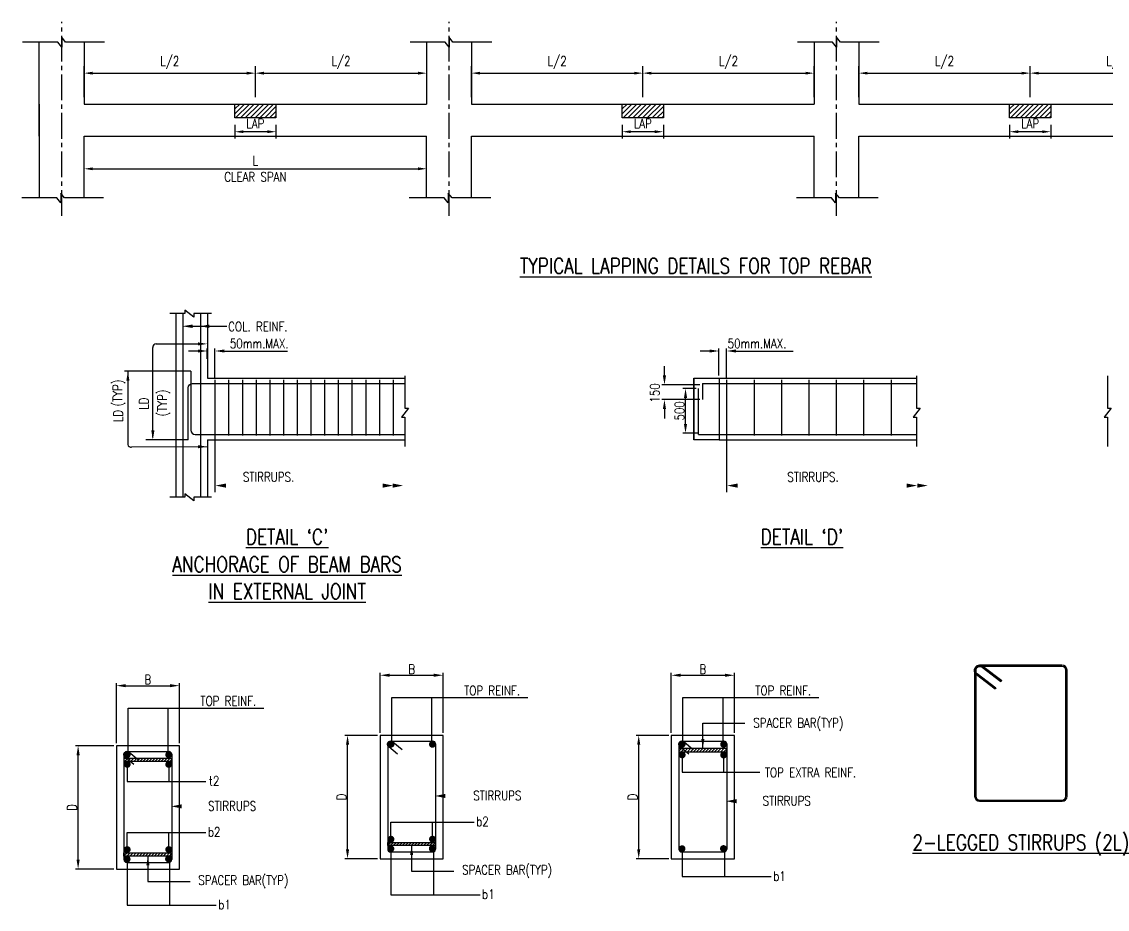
# Model space of a CAD drawing. Extents: x 455722 to 1142355, y -625363 to -272741.
# Drawn here: x 515685 to 547374, y -333643 to -307737 of the extents above; entities that cross this region are included whole.
import ezdxf
from ezdxf.enums import TextEntityAlignment as Align

# ---------------------------------------------------------------- set-up
doc = ezdxf.new("R2010")
doc.units = 0
doc.header["$LTSCALE"] = 500
doc.header["$MEASUREMENT"] = 0
doc.linetypes.add('CENTER2', pattern=[1.125, 0.75, -0.125, 0.125, -0.125])
doc.layers.get('DEFPOINTS').update_dxf_attribs({"color": 4})
for name, color, linetype in [('BEAM', 4, 'Continuous'), ('BRAKE LINE', 8, 'Continuous'), ('col & circal', 8, 'CENTER2'), ('CUTOUT2', 9, 'Continuous'), ('DIM', 5, 'Continuous'), ('DIM1', 5, 'Continuous'), ('LINK', 2, 'Continuous'), ('MISC', 5, 'Continuous'), ('S-CONCRET LINE', 4, 'Continuous'), ('S-DIM-1', 5, 'Continuous'), ('S-REINFORCEMENT', 6, 'Continuous'), ('S-TEXT-1', 4, 'Continuous'), ('S-TITLE', 6, 'Continuous'), ('STIRRUPS', 2, 'Continuous')]:
    doc.layers.add(name, color=color, linetype=linetype)
doc.styles.add('ROMANS', font='r.shx', dxfattribs={"width": 0.8, "height": 275, "bigfont": 'bigfont.shx'})
doc.styles.add('ROMENT', font='r.shx', dxfattribs={"bigfont": 'bigfont.shx'})
doc.dimstyles.new('Copy of INT2TIMES', dxfattribs={"dimtxt": 300, "dimasz": 275, "dimexe": 75, "dimexo": 75, "dimgap": 40, "dimtad": 1, "dimdec": 0, "dimlfac": 0.5, "dimrnd": 5, "dimzin": 0, "dimdsep": 46, "dimtxsty": 'ROMANS', "dimcen": -1, "dimclrd": 5, "dimclre": 5, "dimclrt": 4, "dimadec": 0, "dimazin": 0, "dimtfac": 1, "dimtdec": 0, "dimtix": 1, "dimtofl": 0, "dimtmove": 2, "dimatfit": 3, "dimfxl": 0, "dimtolj": 1, "dimtzin": 0, "dimarcsym": 0})
doc.dimstyles.new('dim100', dxfattribs={"dimtxt": 250, "dimasz": 250, "dimexe": 200, "dimexo": 200, "dimgap": 100, "dimtad": 1, "dimdec": 0, "dimzin": 0, "dimdsep": 46, "dimtxsty": 'ROMANS', "dimcen": 0, "dimclrd": 5, "dimclre": 5, "dimclrt": 4, "dimadec": 0, "dimazin": 0, "dimtfac": 1, "dimtdec": 0, "dimtix": 1, "dimtofl": 0, "dimtmove": 2, "dimatfit": 3, "dimfxl": 0, "dimtolj": 1, "dimtzin": 0, "dimlwd": -1, "dimlwe": -1, "dimarcsym": 0})
pattern_1 = [(45, (-40726.07, -202673.31), (-44.194174, 44.194174), [])]

# ---------------------------------------------------------------- blocks, each defined once
blk = doc.blocks.new('*D17')
at = {"layer": 'DEFPOINTS', "color": 0, "ltscale": 2, "transparency": 16777216}
for p in [(521325, -317348), (521103, -317650), (521325, -318194)]:
    blk.add_point(p, dxfattribs=at)
at = {"layer": 'DIM', "color": 5, "lineweight": -2, "ltscale": 2, "transparency": 16777216}
for p, q in [((520828, -317348), (520553, -317348)), ((521103, -317575), (521103, -317273)), ((521325, -318119), (521325, -317273)), ((521600, -317348), (521875, -317348))]:
    blk.add_line(p, q, dxfattribs=at)
at = {"layer": 'DIM', "color": 5, "ltscale": 2, "transparency": 16777216}
for points in [[(520828, -317303), (520828, -317394), (521103, -317348)], [(521600, -317303), (521600, -317394), (521325, -317348)]]:
    blk.add_solid(points, dxfattribs=at)
at = {"layer": 'DIM', "color": 4, "ltscale": 2, "transparency": 16777216, "insert": (522618, -317130), "char_height": 275, "attachment_point": 5, "style": 'ROMANS'}
blk.add_mtext('\\A1;50mm.MAX.', dxfattribs=at)
blk = doc.blocks.new('*D37')
at = {"layer": 'DEFPOINTS', "color": 0, "ltscale": 2, "transparency": 16777216}
for p in [(536261, -317348), (536039, -318141), (536261, -318194)]:
    blk.add_point(p, dxfattribs=at)
at = {"layer": 'DIM', "color": 5, "lineweight": -2, "ltscale": 2, "transparency": 16777216}
for p, q in [((535764, -317348), (535489, -317348)), ((536039, -318066), (536039, -317273)), ((536261, -318119), (536261, -317273)), ((536536, -317348), (536811, -317348))]:
    blk.add_line(p, q, dxfattribs=at)
at = {"layer": 'DIM', "color": 5, "ltscale": 2, "transparency": 16777216}
for points in [[(535764, -317303), (535764, -317394), (536039, -317348)], [(536536, -317303), (536536, -317394), (536261, -317348)]]:
    blk.add_solid(points, dxfattribs=at)
at = {"layer": 'DIM', "color": 4, "ltscale": 2, "transparency": 16777216, "insert": (537150, -317130), "char_height": 275, "attachment_point": 5, "style": 'ROMANS'}
blk.add_mtext('\\A1;50mm.MAX.', dxfattribs=at)
blk = doc.blocks.new('*D38')
at = {"layer": 'DEFPOINTS', "color": 0, "ltscale": 2, "transparency": 16777216}
for p in [(534447, -318336), (535559, -318336), (535559, -318768)]:
    blk.add_point(p, dxfattribs=at)
at = {"layer": 'DIM', "color": 5, "lineweight": -2, "ltscale": 2, "transparency": 16777216}
for p, q in [((534447, -318061), (534447, -317786)), ((535484, -318336), (534372, -318336)), ((535484, -318768), (534372, -318768)), ((534447, -319043), (534447, -319318))]:
    blk.add_line(p, q, dxfattribs=at)
at = {"layer": 'DIM', "color": 5, "ltscale": 2, "transparency": 16777216}
for points in [[(534401, -318061), (534493, -318061), (534447, -318336)], [(534401, -319043), (534493, -319043), (534447, -318768)]]:
    blk.add_solid(points, dxfattribs=at)
at = {"layer": 'DIM', "color": 4, "ltscale": 2, "transparency": 16777216, "insert": (534165, -318575), "char_height": 275, "attachment_point": 5, "rotation": 90, "style": 'ROMANS'}
blk.add_mtext('\\A1;{150}', dxfattribs=at)
blk = doc.blocks.new('*D39')
at = {"layer": 'DEFPOINTS', "color": 0, "ltscale": 2, "transparency": 16777216}
for p in [(535062, -318442), (535445, -318442), (535484, -319749)]:
    blk.add_point(p, dxfattribs=at)
at = {"layer": 'DIM', "color": 5, "lineweight": -2, "ltscale": 2, "transparency": 16777216}
for p, q in [((535370, -318442), (534987, -318442)), ((535062, -319474), (535062, -318717)), ((535409, -319749), (534987, -319749))]:
    blk.add_line(p, q, dxfattribs=at)
at = {"layer": 'DIM', "color": 5, "ltscale": 2, "transparency": 16777216}
for points in [[(535016, -318717), (535108, -318717), (535062, -318442)], [(535016, -319474), (535108, -319474), (535062, -319749)]]:
    blk.add_solid(points, dxfattribs=at)
at = {"layer": 'DIM', "color": 4, "ltscale": 2, "transparency": 16777216, "insert": (534885, -319096), "char_height": 275, "attachment_point": 5, "rotation": 90, "style": 'ROMANS'}
blk.add_mtext('\\A1;{500}', dxfattribs=at)
blk = doc.blocks.new('*D46')
at = {"layer": 'DEFPOINTS', "color": 0, "ltscale": 2, "transparency": 16777216}
for p in [(520288, -327116), (518448, -328870), (520288, -328870)]:
    blk.add_point(p, dxfattribs=at)
at = {"layer": 'DIM', "color": 5, "lineweight": -2, "ltscale": 2, "transparency": 16777216}
for p, q in [((518448, -328795), (518448, -327041)), ((518723, -327116), (520013, -327116)), ((520288, -328795), (520288, -327041))]:
    blk.add_line(p, q, dxfattribs=at)
at = {"layer": 'DIM', "color": 5, "ltscale": 2, "transparency": 16777216}
for points in [[(518723, -327070), (518723, -327161), (518448, -327116)], [(520013, -327070), (520013, -327161), (520288, -327116)]]:
    blk.add_solid(points, dxfattribs=at)
at = {"layer": 'DIM', "color": 4, "ltscale": 2, "transparency": 16777216, "insert": (519368, -326938), "char_height": 275, "attachment_point": 5, "style": 'ROMANS'}
blk.add_mtext('\\A1;B', dxfattribs=at)
blk = doc.blocks.new('*D48')
at = {"layer": 'DEFPOINTS', "color": 0, "ltscale": 2, "transparency": 16777216}
for p in [(517331, -328870), (518448, -328870), (518448, -332470)]:
    blk.add_point(p, dxfattribs=at)
at = {"layer": 'DIM', "color": 5, "lineweight": -2, "ltscale": 2, "transparency": 16777216}
for p, q in [((518373, -328870), (517256, -328870)), ((517331, -332195), (517331, -329145)), ((518373, -332470), (517256, -332470))]:
    blk.add_line(p, q, dxfattribs=at)
at = {"layer": 'DIM', "color": 5, "ltscale": 2, "transparency": 16777216}
for points in [[(517285, -329145), (517377, -329145), (517331, -328870)], [(517285, -332195), (517377, -332195), (517331, -332470)]]:
    blk.add_solid(points, dxfattribs=at)
at = {"layer": 'DIM', "color": 4, "ltscale": 2, "transparency": 16777216, "insert": (517153, -330670), "char_height": 275, "attachment_point": 5, "rotation": 90, "style": 'ROMANS'}
blk.add_mtext('\\A1;D', dxfattribs=at)
blk = doc.blocks.new('*D82')
at = {"layer": 'DEFPOINTS', "color": 0, "ltscale": 2, "transparency": 16777216}
for p in [(527987, -326812), (526147, -328567), (527987, -328567)]:
    blk.add_point(p, dxfattribs=at)
at = {"layer": 'DIM', "color": 5, "lineweight": -2, "ltscale": 2, "transparency": 16777216}
for p, q in [((526147, -328492), (526147, -326737)), ((526422, -326812), (527712, -326812)), ((527987, -328492), (527987, -326737))]:
    blk.add_line(p, q, dxfattribs=at)
at = {"layer": 'DIM', "color": 5, "ltscale": 2, "transparency": 16777216}
for points in [[(526422, -326766), (526422, -326858), (526147, -326812)], [(527712, -326766), (527712, -326858), (527987, -326812)]]:
    blk.add_solid(points, dxfattribs=at)
at = {"layer": 'DIM', "color": 4, "ltscale": 2, "transparency": 16777216, "insert": (527067, -326635), "char_height": 275, "attachment_point": 5, "style": 'ROMANS'}
blk.add_mtext('\\A1;B', dxfattribs=at)
blk = doc.blocks.new('*D83')
at = {"layer": 'DEFPOINTS', "color": 0, "ltscale": 2, "transparency": 16777216}
for p in [(525196, -328567), (526147, -328567), (526147, -332167)]:
    blk.add_point(p, dxfattribs=at)
at = {"layer": 'DIM', "color": 5, "lineweight": -2, "ltscale": 2, "transparency": 16777216}
for p, q in [((526072, -328567), (525121, -328567)), ((525196, -331892), (525196, -328842)), ((526072, -332167), (525121, -332167))]:
    blk.add_line(p, q, dxfattribs=at)
at = {"layer": 'DIM', "color": 5, "ltscale": 2, "transparency": 16777216}
for points in [[(525150, -328842), (525242, -328842), (525196, -328567)], [(525150, -331892), (525242, -331892), (525196, -332167)]]:
    blk.add_solid(points, dxfattribs=at)
at = {"layer": 'DIM', "color": 4, "ltscale": 2, "transparency": 16777216, "insert": (525019, -330367), "char_height": 275, "attachment_point": 5, "rotation": 90, "style": 'ROMANS'}
blk.add_mtext('\\A1;D', dxfattribs=at)
blk = doc.blocks.new('*D153')
at = {"layer": 'DEFPOINTS', "color": 0, "transparency": 16777216}
for p in [(517506, -312030), (527506, -312030), (527506, -312030)]:
    blk.add_point(p, dxfattribs=at)
at = {"layer": 'S-DIM-1', "color": 5, "transparency": 16777216}
blk.add_line((517756, -312030), (527256, -312030), dxfattribs=at)
for points in [[(517756, -311988), (517756, -312071), (517506, -312030)], [(527256, -311988), (527256, -312071), (527506, -312030)]]:
    blk.add_solid(points, dxfattribs=at)
at = {"layer": 'S-DIM-1', "color": 4, "transparency": 16777216, "char_height": 275, "attachment_point": 5, "style": 'ROMANS'}
for s, insert in [('\\A1;L', (522506, -311792)), ('\\A1;CLEAR SPAN', (522506, -312267))]:
    blk.add_mtext(s, dxfattribs=dict(at, insert=insert))
blk = doc.blocks.new('*D154')
at = {"layer": 'DEFPOINTS', "color": 0, "transparency": 16777216}
for p in [(522506, -309238), (517506, -310142), (522506, -310142)]:
    blk.add_point(p, dxfattribs=at)
at = {"layer": 'S-DIM-1', "color": 5, "transparency": 16777216}
for p, q in [((517506, -309942), (517506, -309038)), ((517756, -309238), (522256, -309238)), ((522506, -309942), (522506, -309038))]:
    blk.add_line(p, q, dxfattribs=at)
for points in [[(517756, -309197), (517756, -309280), (517506, -309238)], [(522256, -309197), (522256, -309280), (522506, -309238)]]:
    blk.add_solid(points, dxfattribs=at)
at = {"layer": 'S-DIM-1', "color": 4, "transparency": 16777216, "insert": (520006, -308929), "char_height": 275, "attachment_point": 5, "style": 'ROMANS'}
blk.add_mtext('\\A1;L/2', dxfattribs=at)
blk = doc.blocks.new('*D155')
at = {"layer": 'DEFPOINTS', "color": 0, "transparency": 16777216}
for p in [(527506, -309238), (522506, -310142), (527506, -310142)]:
    blk.add_point(p, dxfattribs=at)
at = {"layer": 'S-DIM-1', "color": 5, "transparency": 16777216}
for p, q in [((522506, -309942), (522506, -309038)), ((522756, -309238), (527256, -309238)), ((527506, -309942), (527506, -309038))]:
    blk.add_line(p, q, dxfattribs=at)
for points in [[(522756, -309197), (522756, -309280), (522506, -309238)], [(527256, -309197), (527256, -309280), (527506, -309238)]]:
    blk.add_solid(points, dxfattribs=at)
at = {"layer": 'S-DIM-1', "color": 4, "transparency": 16777216, "insert": (525006, -308929), "char_height": 275, "attachment_point": 5, "style": 'ROMANS'}
blk.add_mtext('\\A1;L/2', dxfattribs=at)
blk = doc.blocks.new('*D156')
at = {"layer": 'DEFPOINTS', "color": 0, "transparency": 16777216}
for p in [(533815, -309238), (528815, -310142), (533815, -310142)]:
    blk.add_point(p, dxfattribs=at)
at = {"layer": 'S-DIM-1', "color": 5, "transparency": 16777216}
for p, q in [((528815, -309942), (528815, -309038)), ((529065, -309238), (533565, -309238)), ((533815, -309942), (533815, -309038))]:
    blk.add_line(p, q, dxfattribs=at)
for points in [[(529065, -309197), (529065, -309280), (528815, -309238)], [(533565, -309197), (533565, -309280), (533815, -309238)]]:
    blk.add_solid(points, dxfattribs=at)
at = {"layer": 'S-DIM-1', "color": 4, "transparency": 16777216, "insert": (531315, -308929), "char_height": 275, "attachment_point": 5, "style": 'ROMANS'}
blk.add_mtext('\\A1;L/2', dxfattribs=at)
blk = doc.blocks.new('*D157')
at = {"layer": 'DEFPOINTS', "color": 0, "transparency": 16777216}
for p in [(538815, -309238), (533815, -310142), (538815, -310142)]:
    blk.add_point(p, dxfattribs=at)
at = {"layer": 'S-DIM-1', "color": 5, "transparency": 16777216}
for p, q in [((533815, -309942), (533815, -309038)), ((534065, -309238), (538565, -309238)), ((538815, -309942), (538815, -309038))]:
    blk.add_line(p, q, dxfattribs=at)
for points in [[(534065, -309197), (534065, -309280), (533815, -309238)], [(538565, -309197), (538565, -309280), (538815, -309238)]]:
    blk.add_solid(points, dxfattribs=at)
at = {"layer": 'S-DIM-1', "color": 4, "transparency": 16777216, "insert": (536315, -308929), "char_height": 275, "attachment_point": 5, "style": 'ROMANS'}
blk.add_mtext('\\A1;L/2', dxfattribs=at)
blk = doc.blocks.new('*D158')
at = {"layer": 'DEFPOINTS', "color": 0, "transparency": 16777216}
for p in [(545123, -309238), (540123, -310142), (545123, -310142)]:
    blk.add_point(p, dxfattribs=at)
at = {"layer": 'S-DIM-1', "color": 5, "transparency": 16777216}
for p, q in [((540123, -309942), (540123, -309038)), ((540373, -309238), (544873, -309238)), ((545123, -309942), (545123, -309038))]:
    blk.add_line(p, q, dxfattribs=at)
for points in [[(540373, -309197), (540373, -309280), (540123, -309238)], [(544873, -309197), (544873, -309280), (545123, -309238)]]:
    blk.add_solid(points, dxfattribs=at)
at = {"layer": 'S-DIM-1', "color": 4, "transparency": 16777216, "insert": (542623, -308929), "char_height": 275, "attachment_point": 5, "style": 'ROMANS'}
blk.add_mtext('\\A1;L/2', dxfattribs=at)
blk = doc.blocks.new('*D159')
at = {"layer": 'DEFPOINTS', "color": 0, "transparency": 16777216}
for p in [(550123, -309238), (545123, -310142), (550123, -310142)]:
    blk.add_point(p, dxfattribs=at)
at = {"layer": 'S-DIM-1', "color": 5, "transparency": 16777216}
for p, q in [((545123, -309942), (545123, -309038)), ((545373, -309238), (549873, -309238)), ((550123, -309942), (550123, -309038))]:
    blk.add_line(p, q, dxfattribs=at)
for points in [[(545373, -309197), (545373, -309280), (545123, -309238)], [(549873, -309197), (549873, -309280), (550123, -309238)]]:
    blk.add_solid(points, dxfattribs=at)
at = {"layer": 'S-DIM-1', "color": 4, "transparency": 16777216, "insert": (547623, -308929), "char_height": 275, "attachment_point": 5, "style": 'ROMANS'}
blk.add_mtext('\\A1;L/2', dxfattribs=at)
blk = doc.blocks.new('*D164')
at = {"layer": 'DEFPOINTS', "color": 0, "transparency": 16777216}
for p in [(521906, -310543), (523106, -310543), (521906, -310948)]:
    blk.add_point(p, dxfattribs=at)
at = {"layer": 'S-DIM-1', "color": 5, "transparency": 16777216}
for p, q in [((521906, -310743), (521906, -311148)), ((523106, -310743), (523106, -311148)), ((522856, -310948), (522156, -310948))]:
    blk.add_line(p, q, dxfattribs=at)
for points in [[(522156, -310906), (522156, -310989), (521906, -310948)], [(522856, -310906), (522856, -310989), (523106, -310948)]]:
    blk.add_solid(points, dxfattribs=at)
at = {"layer": 'S-DIM-1', "color": 4, "transparency": 16777216, "insert": (522506, -310710), "char_height": 275, "attachment_point": 5, "style": 'ROMANS'}
blk.add_mtext('\\A1;LAP', dxfattribs=at)
blk = doc.blocks.new('*D165')
at = {"layer": 'DEFPOINTS', "color": 0, "transparency": 16777216}
for p in [(533215, -310543), (534415, -310543), (533215, -310948)]:
    blk.add_point(p, dxfattribs=at)
at = {"layer": 'S-DIM-1', "color": 5, "transparency": 16777216}
for p, q in [((533215, -310743), (533215, -311148)), ((534415, -310743), (534415, -311148)), ((534165, -310948), (533465, -310948))]:
    blk.add_line(p, q, dxfattribs=at)
for points in [[(533465, -310906), (533465, -310989), (533215, -310948)], [(534165, -310906), (534165, -310989), (534415, -310948)]]:
    blk.add_solid(points, dxfattribs=at)
at = {"layer": 'S-DIM-1', "color": 4, "transparency": 16777216, "insert": (533815, -310710), "char_height": 275, "attachment_point": 5, "style": 'ROMANS'}
blk.add_mtext('\\A1;LAP', dxfattribs=at)
blk = doc.blocks.new('*D166')
at = {"layer": 'DEFPOINTS', "color": 0, "transparency": 16777216}
for p in [(544523, -310543), (545723, -310543), (544523, -310948)]:
    blk.add_point(p, dxfattribs=at)
at = {"layer": 'S-DIM-1', "color": 5, "transparency": 16777216}
for p, q in [((544523, -310743), (544523, -311148)), ((545723, -310743), (545723, -311148)), ((545473, -310948), (544773, -310948))]:
    blk.add_line(p, q, dxfattribs=at)
for points in [[(544773, -310906), (544773, -310989), (544523, -310948)], [(545473, -310906), (545473, -310989), (545723, -310948)]]:
    blk.add_solid(points, dxfattribs=at)
at = {"layer": 'S-DIM-1', "color": 4, "transparency": 16777216, "insert": (545123, -310710), "char_height": 275, "attachment_point": 5, "style": 'ROMANS'}
blk.add_mtext('\\A1;LAP', dxfattribs=at)
blk = doc.blocks.new('*D215')
at = {"layer": 'DEFPOINTS', "color": 0, "ltscale": 2, "transparency": 16777216}
for p in [(536487, -326812), (534647, -328567), (536487, -328567)]:
    blk.add_point(p, dxfattribs=at)
at = {"layer": 'DIM', "color": 5, "lineweight": -2, "ltscale": 2, "transparency": 16777216}
for p, q in [((534647, -328492), (534647, -326737)), ((534922, -326812), (536212, -326812)), ((536487, -328492), (536487, -326737))]:
    blk.add_line(p, q, dxfattribs=at)
at = {"layer": 'DIM', "color": 5, "ltscale": 2, "transparency": 16777216}
for points in [[(534922, -326766), (534922, -326858), (534647, -326812)], [(536212, -326766), (536212, -326858), (536487, -326812)]]:
    blk.add_solid(points, dxfattribs=at)
at = {"layer": 'DIM', "color": 4, "ltscale": 2, "transparency": 16777216, "insert": (535567, -326635), "char_height": 275, "attachment_point": 5, "style": 'ROMANS'}
blk.add_mtext('\\A1;B', dxfattribs=at)
blk = doc.blocks.new('*D216')
at = {"layer": 'DEFPOINTS', "color": 0, "ltscale": 2, "transparency": 16777216}
for p in [(533696, -328567), (534647, -328567), (534647, -332167)]:
    blk.add_point(p, dxfattribs=at)
at = {"layer": 'DIM', "color": 5, "lineweight": -2, "ltscale": 2, "transparency": 16777216}
for p, q in [((534572, -328567), (533621, -328567)), ((533696, -331892), (533696, -328842)), ((534572, -332167), (533621, -332167))]:
    blk.add_line(p, q, dxfattribs=at)
at = {"layer": 'DIM', "color": 5, "ltscale": 2, "transparency": 16777216}
for points in [[(533650, -328842), (533742, -328842), (533696, -328567)], [(533650, -331892), (533742, -331892), (533696, -332167)]]:
    blk.add_solid(points, dxfattribs=at)
at = {"layer": 'DIM', "color": 4, "ltscale": 2, "transparency": 16777216, "insert": (533519, -330367), "char_height": 275, "attachment_point": 5, "rotation": 90, "style": 'ROMANS'}
blk.add_mtext('\\A1;D', dxfattribs=at)

msp = doc.modelspace()

# ---------------------------------------------------------------- hatches: boundary and pattern name
h = msp.add_hatch()
h.set_pattern_fill('ANSI31', color=256, scale=500, style=0)
h.set_pattern_definition(pattern_1)
h.paths.add_polyline_path([(520071.6, -329233.001), (518676.217, -329233.001), (518676.217, -329329.235), (520071.6, -329329.235)])
h = msp.add_hatch()
h.set_pattern_fill('ANSI31', color=256, scale=500, style=0)
h.set_pattern_definition([(45, (-31439.81, -202370.03), (-44.194174, 44.194174), [])])
h.paths.add_polyline_path([(536264.883, -329044.161), (534869.5, -329044.161), (534869.5, -328947.927), (536264.883, -328947.927)])
h = msp.add_hatch()
h.set_pattern_fill('ANSI31', color=256, scale=500, style=0)
h.set_pattern_definition([(45, (-39939.87, -202370.03), (-44.194174, 44.194174), [])])
h.paths.add_polyline_path([(527764.819, -331689.162), (526369.435, -331689.162), (526369.435, -331785.396), (527764.819, -331785.396)])
h = msp.add_hatch()
h.set_pattern_fill('ANSI31', color=256, scale=500, style=0)
h.set_pattern_definition(pattern_1)
h.paths.add_polyline_path([(520065.62, -331992.442), (518670.236, -331992.442), (518670.236, -332088.677), (520065.62, -332088.677)])
at = {"layer": 'BEAM'}
h = msp.add_hatch(dxfattribs=at)
h.set_pattern_fill('ANSI31', color=253, scale=800, style=0)
h.set_pattern_definition([(45, (-5129850.76, 1956990.22), (-70.7106781, 70.7106781), [])])
h.paths.add_polyline_path([(521905.774, -310141.651), (521905.774, -310542.762), (523105.774, -310542.762), (523105.774, -310141.651)])
h = msp.add_hatch(dxfattribs=at)
h.set_pattern_fill('ANSI31', color=253, scale=800, style=0)
h.set_pattern_definition([(45, (-5118542, 1956990.22), (-70.7106781, 70.7106781), [])])
h.paths.add_polyline_path([(533214.537, -310141.651), (533214.537, -310542.762), (534414.537, -310542.762), (534414.537, -310141.651)])
h = msp.add_hatch(dxfattribs=at)
h.set_pattern_fill('ANSI31', color=253, scale=800, style=0)
h.set_pattern_definition([(45, (-5107233.24, 1956990.22), (-70.7106781, 70.7106781), [])])
h.paths.add_polyline_path([(544523.301, -310141.651), (544523.301, -310542.762), (545723.301, -310542.762), (545723.301, -310141.651)])

# ---------------------------------------------------------------- linework, layer by layer
for points in [[(518676.217, -329233.001), (520071.6, -329233.001), (520071.6, -329329.235), (518676.217, -329329.235)], [(534869.5, -329044.161), (536264.883, -329044.161), (536264.883, -328947.927), (534869.5, -328947.927)], [(526369.435, -331689.162), (527764.819, -331689.162), (527764.819, -331785.396), (526369.435, -331785.396)], [(518670.236, -331992.442), (520065.62, -331992.442), (520065.62, -332088.677), (518670.236, -332088.677)]]:
    msp.add_lwpolyline(points, close=True)
at = {"layer": 'BEAM', "elevation": 0}
for points in [[(521905.774, -310141.651), (523105.774, -310141.651), (523105.774, -310542.762), (521905.774, -310542.762)], [(533214.537, -310141.651), (534414.537, -310141.651), (534414.537, -310542.762), (533214.537, -310542.762)], [(544523.301, -310141.651), (545723.301, -310141.651), (545723.301, -310542.762), (544523.301, -310542.762)], [(535309.364, -318140.844), (536039.364, -318140.844), (536039.364, -319940.844), (535309.364, -319940.844)]]:
    msp.add_lwpolyline(points, close=True, dxfattribs=at)
at = {"layer": 'BRAKE LINE', "ltscale": 2, "elevation": 0}
for points in [[(521225.54, -316251.191), (520705.435, -316251.191), (520705.435, -316357.55), (520443.348, -316153.013), (520443.348, -316251.191), (520007.518, -316251.191)], [(526872.725, -318069.179), (526872.725, -319015.519), (526979.084, -319015.519), (526774.548, -319277.606), (526872.725, -319277.606), (526872.725, -320139.67)], [(541808.61, -318069.179), (541808.61, -319015.519), (541914.969, -319015.519), (541710.432, -319277.606), (541808.61, -319277.606), (541808.61, -320139.67)], [(521225.54, -321615.643), (520705.435, -321615.643), (520705.435, -321722.002), (520443.348, -321517.465), (520443.348, -321615.643), (520007.518, -321615.643)]]:
    msp.add_lwpolyline(points, dxfattribs=at)
at = {"layer": 'col & circal', "linetype": 'CENTER2', "ltscale": 2}
for p, q in [((516851.392, -313400.819), (516851.392, -307736.694)), ((528160.155, -313400.819), (528160.155, -307736.694)), ((539468.919, -313400.819), (539468.919, -307736.694))]:
    msp.add_line(p, q, dxfattribs=at)
at = {"layer": 'CUTOUT2', "linetype": 'Continuous', "elevation": 0}
for points in [[(518098.411, -308335.756), (516963.877, -308335.732), (516851.392, -308190.133), (516851.392, -308480.056), (516736.057, -308335.732), (515711.469, -308335.765)], [(529407.175, -308335.76), (528272.64, -308335.737), (528160.155, -308190.138), (528160.155, -308480.061), (528044.82, -308335.737), (527020.233, -308335.77)], [(540715.938, -308335.756), (539581.404, -308335.732), (539468.919, -308190.133), (539468.919, -308480.056), (539353.584, -308335.732), (538328.996, -308335.765)], [(518071.658, -312881.851), (516937.124, -312881.827), (516824.639, -312736.228), (516824.639, -313026.152), (516709.304, -312881.827), (515684.716, -312881.86)], [(529380.421, -312881.856), (528245.887, -312881.832), (528133.402, -312736.233), (528133.402, -313026.156), (528018.067, -312881.832), (526993.48, -312881.865)], [(540689.185, -312881.851), (539554.651, -312881.827), (539442.166, -312736.228), (539442.166, -313026.152), (539326.831, -312881.827), (538302.243, -312881.86)]]:
    msp.add_lwpolyline(points, dxfattribs=at)
at = {"layer": 'DEFPOINTS', "color": 0, "linetype": 'ByBlock'}
for p in [(521103.48, -318140.844), (536039.364, -318140.844), (520543.48, -320140.844)]:
    msp.add_point(p, dxfattribs=at)
at = {"layer": 'DIM', "ltscale": 2}
for p, q in [((519608.176, -317140.886), (520903.48, -317140.886)), ((519513.222, -319869.143), (519508.176, -317240.886)), ((521825.277, -317348.345), (523442.549, -317348.345)), ((536761.162, -317348.345), (538200.297, -317348.345)), ((520623.48, -317940.844), (518689.285, -317940.844)), ((520543.48, -319939.844), (519308.096, -319939.844)), ((521325.277, -319810.726), (521325.277, -321469.036)), ((536261.162, -319810.726), (536261.162, -321469.036)), ((534964.621, -329136.362), (534964.621, -329635.662)), ((536175.27, -329138.44), (536175.27, -329637.739)), ((518765.358, -329412.097), (518765.358, -329911.397)), ((519976.007, -329414.175), (519976.007, -329913.474)), ((534964.621, -329635.662), (537227.246, -329635.662)), ((518765.358, -329911.397), (521061.999, -329911.397)), ((526464.557, -331596.961), (526464.557, -331097.662)), ((526464.557, -331097.662), (528893.776, -331097.662)), ((527675.206, -331594.884), (527675.206, -331095.584)), ((518765.358, -331900.241), (518765.358, -331400.942)), ((518765.358, -331400.942), (521061.999, -331400.942)), ((519976.007, -331898.164), (519976.007, -331398.865)), ((526460.877, -331824.613), (526460.877, -333217.683)), ((534960.941, -331824.613), (534960.941, -332689.183)), ((518761.677, -332127.893), (518761.677, -333520.963)), ((534960.941, -332689.183), (537565.191, -332689.183)), ((526460.877, -333217.683), (529065.127, -333217.683)), ((518761.677, -333520.963), (521365.928, -333520.963))]:
    msp.add_line(p, q, dxfattribs=at)
at = {"layer": 'DIM'}
for p, q in [((526487.164, -327465.686), (530456.341, -327465.686)), ((534987.228, -327465.686), (538956.405, -327465.686)), ((518787.965, -327768.966), (522757.141, -327768.966))]:
    msp.add_line(p, q, dxfattribs=at)
at = {"layer": 'DIM', "ltscale": 2, "elevation": 0}
for points in [[(520670.273, -316625.788), (521065.263, -316625.788)], [(521159.863, -316625.788), (521670.72, -316625.788)]]:
    msp.add_lwpolyline(points, dxfattribs=at)
at = {"layer": 'DIM', "ltscale": 2, "elevation": 0, "flags": 128}
for points in [[(526219.417, -321276.561, 122.425, 0, 0), (526525.277, -321276.561, 0, 0, 0), (526149.111, -321276.561, 0, 0, 0), (521338.395, -321276.561, 0, 122.425, 0), (521644.256, -321276.561, 0, 0, 0)], [(526511.917, -321276.561, 122.425, 0, 0), (526817.777, -321276.561, 0, 0, 0), (526441.611, -321276.561, 0, 0, 0), (521936.756, -321276.561, 0, 122.425, 0), (521936.756, -321276.561, 0, 0, 0)], [(541515.145, -321276.561, 122.425, 0, 0), (541821.005, -321276.561, 0, 0, 0), (541444.839, -321276.561, 0, 0, 0), (536274.28, -321276.561, 0, 122.425, 0), (536580.14, -321276.561, 0, 0, 0)], [(541828.145, -321276.561, 122.425, 0, 0), (542134.005, -321276.561, 0, 0, 0), (541757.839, -321276.561, 0, 0, 0), (536893.14, -321276.561, 0, 122.425, 0), (536893.14, -321276.561, 0, 0, 0)]]:
    msp.add_lwpolyline(points, format="xyseb", dxfattribs=at)
at = {"layer": 'DIM', "ltscale": 2, "flags": 128}
for points in [[(528804.101, -330335.752, 0, 0, 0), (527749.478, -330335.752, 0, 122.425, 0), (528055.338, -330335.752, 0, 0, 0)], [(537251.319, -330487.555, 0, 0, 0), (536249.542, -330487.555, 0, 122.425, 0), (536555.402, -330487.555, 0, 0, 0)], [(521061.999, -330639.033, 0, 0, 0), (520050.278, -330639.033, 0, 122.425, 0), (520356.138, -330639.033, 0, 0, 0)]]:
    msp.add_lwpolyline(points, format="xyseb", dxfattribs=at)
at = {"layer": 'DIM', "ltscale": 2}
for centre, radius, start, end in [((519608.176, -317240.886), 100, 90, 180), ((518870.326, -320063.213), 89.64, 191.2281898, 284.0600868)]:
    msp.add_arc(centre, radius, start, end, dxfattribs=at)
for points in [[(520670.273, -316675.788), (520370.273, -316625.788), (520670.273, -316575.788)], [(521159.863, -316675.788), (520903.48, -316625.788), (521159.863, -316575.788)], [(520828.48, -317095.053), (521103.48, -317140.886), (520828.48, -317186.719)], [(519559.055, -319664.844), (519513.222, -319939.844), (519467.389, -319664.844)]]:
    msp.add_solid(points, dxfattribs=at)
at = {"layer": 'DIM1'}
for p, q in [((526487.164, -328736.228), (526487.164, -327465.686)), ((527657.315, -328736.228), (527657.315, -327465.686)), ((534987.228, -328736.228), (534987.228, -327465.686)), ((536157.379, -328736.228), (536157.379, -327465.686)), ((518787.965, -329039.508), (518787.965, -327768.966)), ((519958.116, -329039.508), (519958.116, -327768.966)), ((527701.237, -331824.613), (527701.237, -333217.683)), ((536201.301, -331824.613), (536201.301, -332689.183)), ((520002.038, -332127.893), (520002.038, -333520.963))]:
    msp.add_line(p, q, dxfattribs=at)
at = {"layer": 'LINK'}
for p, q in [((544291.131, -326963.69), (544270.041, -326991.622)), ((544132.629, -327184.361), (544111.539, -327212.292))]:
    msp.add_line(p, q, dxfattribs=at)
for points in [[(544103.397, -327215.332), (543553.467, -326800.094, -0.391379955), (543516.718, -326594.767, -0.391379955)], [(543526.178, -326578.453, 0.148969914), (543501.201, -326660.425), (543501.201, -329328.06), (543501.201, -330341.161, 0.414213562), (543648.201, -330488.161), (544850.818, -330488.161), (546053.435, -330488.161, 0.414213562), (546200.435, -330341.161), (546200.435, -329328.06), (546200.435, -326660.425, 0.399194115), (546049.859, -326520.215), (544847.242, -326520.215), (543644.626, -326520.215, 0.270159719), (543516.718, -326594.767)], [(543526.178, -326578.453, -0.414213562), (543741.411, -326548.602), (544291.131, -326963.69)], [(544124.488, -327187.4), (543574.57, -326772.172, -0.381213026), (543544.011, -326617.189, -0.381213026)], [(543556.186, -326596.572, 0.152834704), (543536.201, -326660.425), (543536.201, -329328.06), (543536.201, -330341.161, 0.414213562), (543648.201, -330453.161), (544850.818, -330453.161), (546053.435, -330453.161, 0.414213562), (546165.435, -330341.161), (546165.435, -329328.06), (546165.435, -326660.425, 0.394331778), (546049.859, -326555.215), (544847.242, -326555.215), (543644.626, -326555.215, 0.284887278), (543544.301, -326617.427)], [(543556.353, -326596.673, -0.40520968), (543720.308, -326576.525), (544270.041, -326991.622)]]:
    msp.add_lwpolyline(points, format="xyb", dxfattribs=at)
at = {"layer": 'MISC', "elevation": 0}
msp.add_lwpolyline([(547378.39, -318069.179), (547378.39, -319015.519), (547484.749, -319015.519), (547280.212, -319277.606), (547378.39, -319277.606), (547378.39, -320139.67)], dxfattribs=at)
at = {"layer": 'S-CONCRET LINE', "color": 130}
for p, q in [((516197.01, -311075.287), (516197.01, -308335.095)), ((517505.774, -308335.095), (517505.774, -310141.651)), ((527505.774, -308335.095), (527505.774, -310141.651)), ((528814.537, -308335.095), (528814.537, -310141.651)), ((538814.537, -308335.095), (538814.537, -310141.651)), ((540123.301, -308335.095), (540123.301, -310141.651)), ((516197.01, -310141.651), (516197.01, -312881.844)), ((517505.774, -310141.651), (527505.774, -310141.651)), ((528814.537, -310141.651), (538814.537, -310141.651)), ((528814.537, -310141.651), (538814.537, -310141.651)), ((540123.301, -310141.651), (550123.301, -310141.651)), ((517505.774, -311075.287), (527505.774, -311075.287)), ((517505.774, -312881.844), (517505.774, -311075.287)), ((527505.774, -312881.844), (527505.774, -311075.287)), ((528814.537, -311075.287), (534433.663, -311075.287)), ((528814.537, -311075.287), (538814.537, -311075.287)), ((528814.537, -312881.844), (528814.537, -311075.287)), ((538814.537, -312881.844), (538814.537, -311075.287)), ((540123.301, -312881.844), (540123.301, -311075.287)), ((540123.301, -311075.287), (550123.301, -311075.287)), ((520183.48, -316251.191), (520183.48, -321615.643)), ((521103.48, -316251.191), (521103.48, -318140.844)), ((521103.48, -318140.844), (526872.725, -318140.844)), ((535309.364, -318140.844), (535309.364, -319940.844)), ((536039.364, -318140.844), (541808.61, -318140.844)), ((521103.48, -319940.844), (526872.725, -319940.844)), ((521103.48, -319940.844), (521103.48, -321615.643)), ((536039.364, -319940.844), (541808.61, -319940.844))]:
    msp.add_line(p, q, dxfattribs=at)
for points in [[(527987.127, -328566.662), (526147.127, -328566.662), (526147.127, -332166.662), (527987.127, -332166.662)], [(536487.191, -328566.662), (534647.191, -328566.662), (534647.191, -332166.662), (536487.191, -332166.662)], [(520287.928, -328869.942), (518447.928, -328869.942), (518447.928, -332469.942), (520287.928, -332469.942)]]:
    msp.add_lwpolyline(points, close=True, dxfattribs=at)
at = {"layer": 'S-REINFORCEMENT', "linetype": 'Continuous'}
for p, q in [((520383.48, -316251.191), (520383.48, -321615.643)), ((520903.48, -316251.191), (520903.48, -321615.643)), ((535445.364, -319780.844), (535445.364, -318441.759)), ((535559.364, -318300.844), (535559.364, -318768)), ((535559.364, -318300.844), (541808.61, -318300.844)), ((535445.364, -319780.844), (541808.61, -319780.844))]:
    msp.add_line(p, q, dxfattribs=at)
at = {"layer": 'S-REINFORCEMENT'}
for p, q in [((526369.435, -328816.228), (526369.435, -331889.55)), ((526449.435, -328736.228), (527684.819, -328736.228)), ((527764.819, -328816.228), (527764.819, -331889.55)), ((534869.5, -328816.228), (534869.5, -331889.55)), ((534949.5, -328736.228), (536184.883, -328736.228)), ((536264.883, -328816.228), (536264.883, -331889.55)), ((518670.236, -329119.508), (518670.236, -332192.83)), ((518750.236, -329039.508), (519985.62, -329039.508)), ((520065.62, -329119.508), (520065.62, -332192.83)), ((526449.435, -331969.55), (527684.819, -331969.55)), ((534949.5, -331969.55), (536184.883, -331969.55)), ((518750.236, -332272.83), (519985.62, -332272.83))]:
    msp.add_line(p, q, dxfattribs=at)
at = {"layer": 'S-REINFORCEMENT', "linetype": 'Continuous', "elevation": 0}
for points in [[(520623.48, -317940.844), (520623.48, -319660.844, 0.414213562), (520743.48, -319780.844), (526872.725, -319780.844)], [(520543.48, -319939.844), (520543.48, -318420.844, -0.414213562), (520663.48, -318300.844), (526872.725, -318300.844)]]:
    msp.add_lwpolyline(points, format="xyb", dxfattribs=at)
at = {"layer": 'S-REINFORCEMENT'}
for points in [[(526655.923, -329114.346), (526397.597, -328900.063, -1), (526519.043, -328753.656), (526788.884, -328977.49)], [(535155.987, -329114.346), (534897.661, -328900.063, -1), (535019.107, -328753.656), (535288.948, -328977.49)], [(518956.723, -329417.627), (518698.397, -329203.344, -1), (518819.843, -329056.936), (519089.684, -329280.771)]]:
    msp.add_lwpolyline(points, format="xyb", dxfattribs=at)
at = {"layer": 'S-REINFORCEMENT', "linetype": 'Continuous', "const_width": 100}
for points in [[(526414.557, -328826.383, 1), (526514.557, -328826.383, 1)], [(527625.206, -328828.461, 1), (527725.206, -328828.461, 1)], [(534914.621, -328826.383, 1), (535014.621, -328826.383, 1)], [(536125.27, -328828.461, 1), (536225.27, -328828.461, 1)], [(518715.358, -329129.664, 1), (518815.358, -329129.664, 1)], [(519926.007, -329131.741, 1), (520026.007, -329131.741, 1)], [(534914.621, -329136.362, 1), (535014.621, -329136.362, 1)], [(536125.27, -329138.44, 1), (536225.27, -329138.44, 1)], [(518715.358, -329412.097, 1), (518815.358, -329412.097, 1)], [(519926.007, -329414.175, 1), (520026.007, -329414.175, 1)], [(526410.877, -331874.613, 1), (526510.877, -331874.613, 1)], [(526414.557, -331596.961, -1), (526514.557, -331596.961, -1)], [(527619.225, -331870.336, 1), (527719.225, -331870.336, 1)], [(527625.206, -331594.884, -1), (527725.206, -331594.884, -1)], [(534910.941, -331874.613, 1), (535010.941, -331874.613, 1)], [(536119.29, -331870.336, 1), (536219.29, -331870.336, 1)], [(518711.677, -332177.893, 1), (518811.677, -332177.893, 1)], [(518715.358, -331900.241, -1), (518815.358, -331900.241, -1)], [(519920.026, -332173.616, 1), (520020.026, -332173.616, 1)], [(519926.007, -331898.164, -1), (520026.007, -331898.164, -1)]]:
    msp.add_lwpolyline(points, format="xyb", close=True, dxfattribs=at)
at = {"layer": 'S-REINFORCEMENT'}
for centre, start, end in [((526449.435, -328816.228), 90, 180), ((527684.819, -328816.228), 0, 90), ((534949.5, -328816.228), 90, 180), ((536184.883, -328816.228), 0, 90), ((518750.236, -329119.508), 90, 180), ((519985.62, -329119.508), 0, 90), ((526449.435, -331889.55), 180, 270), ((527684.819, -331889.55), 270, 0), ((534949.5, -331889.55), 180, 270), ((536184.883, -331889.55), 270, 0), ((518750.236, -332192.83), 180, 270), ((519985.62, -332192.83), 270, 0)]:
    msp.add_arc(centre, 80, start, end, dxfattribs=at)
at = {"layer": 'STIRRUPS'}
for p, q in [((521325.277, -318194.065), (521325.277, -319810.726)), ((521725.277, -318194.065), (521725.277, -319810.726)), ((522125.277, -318194.065), (522125.277, -319810.726)), ((522525.277, -318194.065), (522525.277, -319810.726)), ((522925.277, -318194.065), (522925.277, -319810.726)), ((523325.277, -318194.065), (523325.277, -319810.726)), ((523725.277, -318194.065), (523725.277, -319810.726)), ((524125.277, -318194.065), (524125.277, -319810.726)), ((524525.277, -318194.065), (524525.277, -319810.726)), ((524925.277, -318194.065), (524925.277, -319810.726)), ((525325.277, -318194.065), (525325.277, -319810.726)), ((525725.277, -318194.065), (525725.277, -319810.726)), ((526125.277, -318194.065), (526125.277, -319810.726)), ((526525.277, -318194.065), (526525.277, -319810.726)), ((536261.162, -318194.065), (536261.162, -319810.726)), ((537061.162, -318194.065), (537061.162, -319810.726)), ((537861.162, -318194.065), (537861.162, -319810.726)), ((538661.162, -318194.065), (538661.162, -319810.726)), ((539461.162, -318194.065), (539461.162, -319810.726)), ((540261.162, -318194.065), (540261.162, -319810.726)), ((541061.162, -318194.065), (541061.162, -319810.726))]:
    msp.add_line(p, q, dxfattribs=at)

# ---------------------------------------------------------------- texts
at = {"layer": 'S-TEXT-1', "style": 'ROMENT', "width": 0.8}
for s, p in [('COL. REINF.', (521711.346, -316773.164)), ('STIRRUPS', (528866.649, -330462.157)), ('STIRRUPS', (537313.867, -330613.96))]:
    msp.add_text(s, height=275, dxfattribs=at).set_placement(p)
for s, p in [('(TYP)', (518617.596, -318967.392)), ('LD', (519387.584, -319064.024)), ('(TYP)', (519922.45, -319255.622)), ('LD', (518634.727, -319424.26))]:
    msp.add_text(s, height=275, rotation=90, dxfattribs=at).set_placement(p)
for p in [(522967.291, -321023.998), (538859.559, -321025.061)]:
    msp.add_text('STIRRUPS. ', height=275, dxfattribs=at).set_placement(p, align=Align.MIDDLE)
at = {"layer": 'S-TEXT-1', "linetype": 'ByBlock', "style": 'ROMANS', "width": 0.8}
for s, p in [('TOP REINF.', (529415.437, -327259.742)), ('TOP REINF.', (537915.501, -327259.742)), ('TOP REINF.', (521716.237, -327563.023)), ('SPACER BAR(TYP)', (538355.222, -328222.284)), ('TOP EXTRA REINF.', (538711.273, -329651.444)), ('t2', (521302.731, -329895.614)), ('b2', (529134.508, -331081.879)), ('b2', (521302.731, -331385.16)), ('SPACER BAR(TYP)', (529855.158, -332511.039)), ('SPACER BAR(TYP)', (522155.958, -332814.32)), ('b1', (537805.923, -332673.4)), ('b1', (521606.66, -333505.181)), ('b1', (529305.859, -333201.9))]:
    msp.add_text(s, height=275, dxfattribs=at).set_placement(p, align=Align.MIDDLE)
msp.add_text('STIRRUPS', height=275, dxfattribs=at).set_placement((521124.546, -330765.437))
at = {"layer": 'S-TITLE', "style": 'ROMANS', "width": 0.8}
for s, p in [('%%UTYPICAL LAPPING DETAILS FOR TOP REBAR', (535363.182, -314863.232)), ("%%UDETAIL `C'", (523433.203, -322768.726)), ("%%UDETAIL `D'", (538462.088, -322768.726)), ('%%UANCHORAGE OF BEAM BARS', (523433.203, -323574.448)), ('%%UIN EXTERNAL JOINT', (523433.203, -324362.162)), ('%%U2-LEGGED STIRRUPS (2L)', (544850.818, -331693.623))]:
    msp.add_text(s, height=450, dxfattribs=at).set_placement(p, align=Align.MIDDLE_CENTER)

# ---------------------------------------------------------------- dimensions: what is measured, and where the dimension line sits
at = {"layer": 'DIM', "ltscale": 2}
for base, p1, p2, picture, middle in [((521325.277, -317348.345), (521103.48, -317650.235), (521325.277, -318194.065), '*D17', (522618.094, -317130.345)), ((536261.162, -317348.345), (536039.364, -318140.844), (536261.162, -318194.065), '*D37', (537150.297, -317130.345))]:
    dim = msp.add_linear_dim(base=base, p1=p1, p2=p2, text='50mm.MAX.', dimstyle='Copy of INT2TIMES', dxfattribs=at)
    dim.commit()
    dim.dimension.update_dxf_attribs({"geometry": picture, "text_midpoint": middle, "dimtype": 160})
dim = msp.add_linear_dim(base=(534447.049, -318335.991), p1=(535559.364, -318768), p2=(535559.364, -318335.991), angle=90, text='{150}', dimstyle='Copy of INT2TIMES', dxfattribs=at)
dim.commit()
dim.dimension.update_dxf_attribs({"geometry": '*D38', "text_midpoint": (534165.049, -318574.943), "dimtype": 160})
for base, p1, p2, text, picture, middle in [((535062.179, -318441.759), (535484.392, -319749.407), (535445.364, -318441.759), '{500}', '*D39', (534884.679, -319095.583)), ((525196.04, -328566.662), (526147.127, -332166.662), (526147.127, -328566.662), 'D', '*D83', (525018.54, -330366.662)), ((533696.105, -328566.662), (534647.191, -332166.662), (534647.191, -328566.662), 'D', '*D216', (533518.605, -330366.662)), ((517330.841, -328869.942), (518447.928, -332469.942), (518447.928, -328869.942), 'D', '*D48', (517153.341, -330669.942))]:
    dim = msp.add_linear_dim(base=base, p1=p1, p2=p2, angle=90, text=text, dimstyle='Copy of INT2TIMES', dxfattribs=at)
    dim.commit()
    dim.dimension.update_dxf_attribs({"geometry": picture, "text_midpoint": middle})
for base, p1, p2, picture, middle in [((527987.127, -326812.26), (526147.127, -328566.662), (527987.127, -328566.662), '*D82', (527067.127, -326634.76)), ((536487.191, -326812.26), (534647.191, -328566.662), (536487.191, -328566.662), '*D215', (535567.191, -326634.76)), ((520287.928, -327115.54), (518447.928, -328869.942), (520287.928, -328869.942), '*D46', (519367.928, -326938.04))]:
    dim = msp.add_linear_dim(base=base, p1=p1, p2=p2, text='B', dimstyle='Copy of INT2TIMES', dxfattribs=at)
    dim.commit()
    dim.dimension.update_dxf_attribs({"geometry": picture, "text_midpoint": middle})
at = {"layer": 'S-DIM-1'}
for base, p1, p2, text, picture, middle in [((522505.774, -309238.373), (517505.774, -310141.651), (522505.774, -310141.651), 'L/2', '*D154', (520005.774, -308928.849)), ((527505.774, -309238.373), (522505.774, -310141.651), (527505.774, -310141.651), 'L/2', '*D155', (525005.774, -308928.849)), ((533814.537, -309238.373), (528814.537, -310141.651), (533814.537, -310141.651), 'L/2', '*D156', (531314.537, -308928.849)), ((538814.537, -309238.373), (533814.537, -310141.651), (538814.537, -310141.651), 'L/2', '*D157', (536314.537, -308928.849)), ((545123.301, -309238.373), (540123.301, -310141.651), (545123.301, -310141.651), 'L/2', '*D158', (542623.301, -308928.849)), ((550123.301, -309238.373), (545123.301, -310141.651), (550123.301, -310141.651), 'L/2', '*D159', (547623.301, -308928.849)), ((527505.774, -312029.78), (517505.774, -312029.78), (527505.774, -312029.78), 'L\\XCLEAR SPAN', '*D153', (522505.774, -312029.78))]:
    dim = msp.add_linear_dim(base=base, p1=p1, p2=p2, text=text, dimstyle='dim100', override={"dimarcsym": 1}, dxfattribs=at)
    dim.commit()
    dim.dimension.update_dxf_attribs({"geometry": picture, "text_midpoint": middle})
for base, p1, p2, picture, middle in [((521905.774, -310947.75), (523105.774, -310542.762), (521905.774, -310542.762), '*D164', (522505.774, -310710.25)), ((533214.537, -310947.75), (534414.537, -310542.762), (533214.537, -310542.762), '*D165', (533814.537, -310710.25)), ((544523.301, -310947.75), (545723.301, -310542.762), (544523.301, -310542.762), '*D166', (545123.301, -310710.25))]:
    dim = msp.add_linear_dim(base=base, p1=p1, p2=p2, angle=180, text='LAP', dimstyle='dim100', override={"dimarcsym": 1}, dxfattribs=at)
    dim.commit()
    dim.dimension.update_dxf_attribs({"geometry": picture, "text_midpoint": middle})

# ---------------------------------------------------------------- leaders
at = {"layer": 'DIM', "ltscale": 2}
for points in [[(518784.816, -317940.167), (518782.402, -320080.667)], [(521103.48, -320140.735), (518892.103, -320150.167)], [(535567.191, -328947.927), (535567.191, -328206.501), (536796.992, -328206.501)], [(527067.127, -331785.396), (527067.127, -332526.822), (528296.928, -332526.822)], [(519367.928, -332088.677), (519367.928, -332830.102), (520597.728, -332830.102)]]:
    msp.add_leader(points, dimstyle='Copy of INT2TIMES', dxfattribs=at)

doc.saveas('drawing.dxf')
